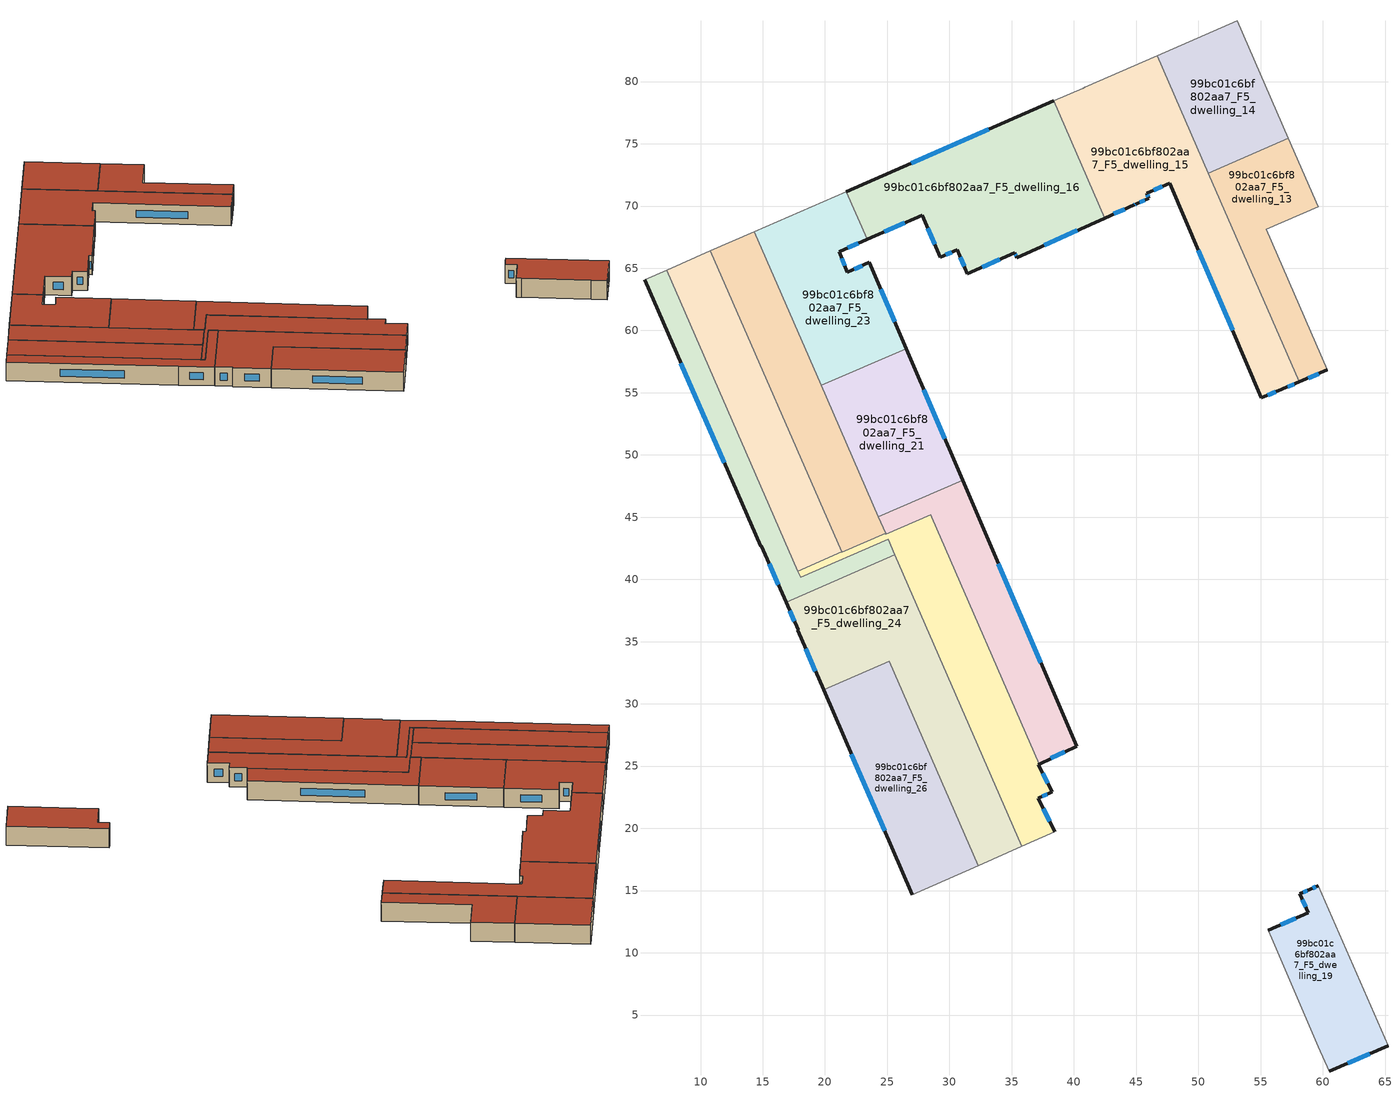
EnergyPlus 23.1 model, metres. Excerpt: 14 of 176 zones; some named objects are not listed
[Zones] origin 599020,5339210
99bc01c6bf802aa7_F5_dwelling_13
 floor to 99bc01c6bf802aa7_F4_dwelling_13 (EU_floor_Construction): 57.23,75.43 59.62,69.95 55.44,68.13 60.36,56.83 58.1,55.87 50.81,72.63 z15
 wall outside (EU_wall_Construction): 58.1,55.87 60.36,56.83 z15:18
 wall to 99bc01c6bf802aa7_F5_dwelling_12 (EU_wall_Construction): 60.36,56.83 55.44,68.13 59.62,69.95 z15:18
 wall to 99bc01c6bf802aa7_F5_dwelling_14 (EU_wall_Construction): 57.23,75.43 50.81,72.63 z15:18
 wall to 99bc01c6bf802aa7_F5_dwelling_15 (EU_wall_Construction): 50.81,72.63 58.1,55.87 z15:18
 wall to 99bc01c6bf802aa7_F5_dwelling_11 (EU_wall_Construction): 59.62,69.95 57.23,75.43 z15:18
 window (EU_Window_Construction): 58.81,56.17 59.66,56.53 z15.94:17.06
 roof outside (EU_roof_Construction): 60.36,56.83 55.44,68.13 59.62,69.95 57.23,75.43 50.81,72.63 58.1,55.87 z18
99bc01c6bf802aa7_F5_dwelling_14
 floor to 99bc01c6bf802aa7_F4_dwelling_14 (EU_floor_Construction): 53.12,84.87 57.23,75.43 50.81,72.63 46.7,82.07 z15
 wall adiabatic (EU_wall_Construction): 53.12,84.87 46.7,82.07 z15:18
 wall to 99bc01c6bf802aa7_F5_dwelling_15 (EU_wall_Construction): 46.7,82.07 50.8,72.63 z15:18
 wall to 99bc01c6bf802aa7_F5_dwelling_11 (EU_wall_Construction): 57.23,75.43 53.12,84.87 z15:18
 roof outside (EU_roof_Construction): 57.23,75.43 53.12,84.87 46.7,82.07 50.81,72.63 z18
99bc01c6bf802aa7_F5_dwelling_15
 floor to 99bc01c6bf802aa7_F4_dwelling_15 (EU_floor_Construction): 46.7,82.07 58.1,55.87 56.78,55.31 56.72,55.29 55.07,54.59 47.69,71.84 45.85,71.02 46.01,70.62 44.98,70.15 44.84,70.09 42.47,69.03 38.37,78.44 40.75,79.48 40.89,79.54 z15
 wall outside (EU_wall_Construction): 42.47,69.03 44.84,70.09 44.98,70.15 46.01,70.62 45.85,71.02 47.69,71.84 55.07,54.59 56.72,55.29 56.78,55.31 58.1,55.87 z15:18
 wall to 99bc01c6bf802aa7_F5_dwelling_16 (EU_wall_Construction): 38.37,78.44 42.47,69.03 z15:18
 wall adiabatic (EU_wall_Construction): 46.7,82.07 40.89,79.54 40.75,79.48 38.37,78.44 z15:18
 window (EU_Window_Construction): 44.88,70.11 44.93,70.13 / 43.21,69.36 44.09,69.76 / 57.19,55.49 57.69,55.7 / 55.59,54.81 56.2,55.07 / 50,66.44 52.76,60 / 46.43,71.28 47.11,71.59 / 45.96,70.74 45.9,70.9 / 45.3,70.3 45.69,70.47 z15.94:17.06
 roof outside (EU_roof_Construction): 58.1,55.87 46.7,82.07 40.89,79.54 40.75,79.48 38.37,78.44 42.47,69.03 44.84,70.09 44.98,70.15 46.01,70.62 45.85,71.02 47.69,71.84 55.07,54.59 56.72,55.29 56.78,55.31 z18
99bc01c6bf802aa7_F5_dwelling_16
 floor to 99bc01c6bf802aa7_F4_dwelling_16 (EU_floor_Construction): 38.37,78.44 42.47,69.03 35.41,65.86 35.23,66.26 31.45,64.56 30.61,66.49 29.28,65.89 27.81,69.25 23.39,67.32 21.71,71.16 z15
 wall outside (EU_wall_Construction): 23.39,67.32 27.81,69.25 29.28,65.89 30.61,66.49 31.45,64.56 35.23,66.26 35.41,65.86 42.47,69.03 / 38.37,78.44 21.71,71.16 z15:18
 wall to 99bc01c6bf802aa7_F5_dwelling_23 (EU_wall_Construction): 21.71,71.16 23.39,67.32 z15:18
 window (EU_Window_Construction): 35.28,66.13 35.35,65.99 / 32.63,65.09 34.04,65.73 / 30.88,65.88 31.19,65.17 / 29.7,66.08 30.2,66.3 / 28.27,68.2 28.82,66.95 / 24.77,67.92 26.42,68.64 / 33.15,76.16 26.93,73.45 / 37.62,66.85 40.25,68.04 z15.94:17.06
 roof outside (EU_roof_Construction): 42.47,69.03 38.37,78.44 21.71,71.16 23.39,67.32 27.81,69.25 29.28,65.89 30.61,66.49 31.45,64.56 35.23,66.26 35.41,65.86 z18
99bc01c6bf802aa7_F5_dwelling_19
 floor to 99bc01c6bf802aa7_F4_dwelling_19 (EU_floor_Construction): 59.64,15.39 65.24,2.55 60.52,0.5 59.61,2.45 55.89,11.15 55.6,11.82 58.82,13.2 58.15,14.75 59,15.11 z15
 wall outside (EU_wall_Construction): 59.64,15.39 59,15.11 58.15,14.75 58.82,13.2 55.6,11.82 / 60.52,0.5 65.24,2.55 z15:18
 wall to 99bc01c6bf802aa7_F5_dwelling_18 (EU_wall_Construction): 65.24,2.55 59.64,15.39 z15:18
 wall adiabatic (EU_wall_Construction): 55.6,11.82 55.89,11.15 59.61,2.45 60.52,0.5 z15:18
 window (EU_Window_Construction): 57.81,12.77 56.61,12.25 / 58.36,14.26 58.61,13.69 / 58.73,15 58.42,14.86 / 59.44,15.3 59.2,15.2 / 62,1.14 63.76,1.9 z15.94:17.06
 roof outside (EU_roof_Construction): 65.24,2.55 59.64,15.39 59,15.11 58.15,14.75 58.82,13.2 55.6,11.82 55.89,11.15 59.61,2.45 60.52,0.5 z18
99bc01c6bf802aa7_F5_dwelling_20
 floor to 99bc01c6bf802aa7_F4_dwelling_20 (EU_floor_Construction): 31.06,47.97 40.22,26.61 37.21,25.16 28.48,45.19 24.9,43.63 24.3,45.03 z15
 wall outside (EU_wall_Construction): 37.21,25.16 40.22,26.61 31.06,47.97 z15:18
 wall to 99bc01c6bf802aa7_F5_dwelling_22 (EU_wall_Construction): 24.87,43.71 24.9,43.63 28.48,45.19 28.57,45 37.21,25.16 z15:18
 wall to 99bc01c6bf802aa7_F5_dwelling_21 (EU_wall_Construction): 31.06,47.97 24.3,45.03 z15:18
 wall to 99bc01c6bf802aa7_F5_dwelling_25 (EU_wall_Construction): 24.3,45.03 24.87,43.71 z15:18
 window (EU_Window_Construction): 37.35,33.31 33.93,41.27 / 38.15,25.61 39.27,26.15 z15.94:17.06
 roof outside (EU_roof_Construction): 40.22,26.61 31.06,47.97 24.3,45.03 24.9,43.63 28.48,45.19 37.21,25.16 z18
99bc01c6bf802aa7_F5_dwelling_21
 floor to 99bc01c6bf802aa7_F4_dwelling_21 (EU_floor_Construction): 26.52,58.55 31.06,47.97 24.3,45.03 19.7,55.58 z15
 wall outside (EU_wall_Construction): 31.06,47.97 26.52,58.55 z15:18
 wall to 99bc01c6bf802aa7_F5_dwelling_23 (EU_wall_Construction): 26.52,58.55 19.7,55.58 z15:18
 wall to 99bc01c6bf802aa7_F5_dwelling_25 (EU_wall_Construction): 19.7,55.58 24.3,45.03 z15:18
 window (EU_Window_Construction): 29.63,51.29 27.94,55.23 z15.94:17.06
 roof outside (EU_roof_Construction): 31.06,47.97 26.52,58.55 19.7,55.58 24.3,45.03 z18
99bc01c6bf802aa7_F5_dwelling_22
 floor to 99bc01c6bf802aa7_F4_dwelling_22 (EU_floor_Construction): 28.57,45 37.21,25.16 37.12,25.12 38.26,22.93 38.19,22.89 37.14,22.42 38.47,19.72 35.82,18.55 25.08,43.23 18.03,40.16 17.81,40.67 21.33,42.21 21.34,42.18 24.87,43.71 24.9,43.63 28.48,45.19 z15
 wall outside (EU_wall_Construction): 38.47,19.72 37.14,22.42 38.19,22.89 38.26,22.93 37.12,25.12 37.21,25.16 z15:18
 wall to 99bc01c6bf802aa7_F5_dwelling_27 (EU_wall_Construction): 21.33,42.21 17.81,40.67 z15:18
 wall to 99bc01c6bf802aa7_F5_dwelling_25 (EU_wall_Construction): 24.87,43.71 21.34,42.18 21.33,42.2 z15:18
 wall adiabatic (EU_wall_Construction): 35.82,18.55 38.47,19.72 z15:18
 wall to 99bc01c6bf802aa7_F5_dwelling_28 (EU_wall_Construction): 17.81,40.67 18.03,40.16 25.08,43.23 25.62,41.98 z15:18
 wall to 99bc01c6bf802aa7_F5_dwelling_24 (EU_wall_Construction): 25.62,41.98 35.82,18.55 z15:18
 window (EU_Window_Construction): 37.91,23.61 37.48,24.43 / 37.47,22.57 37.86,22.75 / 38.05,20.57 37.56,21.57 z15.94:17.06
 roof outside (EU_roof_Construction): 38.47,19.72 37.14,22.42 38.19,22.89 38.26,22.93 37.12,25.12 37.21,25.16 28.57,45 28.48,45.19 24.9,43.63 24.87,43.71 21.34,42.18 21.33,42.21 17.81,40.67 18.03,40.16 25.08,43.23 35.82,18.55 z18
99bc01c6bf802aa7_F5_dwelling_23
 floor to 99bc01c6bf802aa7_F4_dwelling_23 (EU_floor_Construction): 21.71,71.16 23.39,67.32 21.13,66.33 21.8,64.67 23.55,65.47 26.52,58.55 19.7,55.58 14.32,67.93 z15
 wall outside (EU_wall_Construction): 26.52,58.55 23.55,65.47 21.8,64.67 21.13,66.33 23.39,67.32 z15:18
 wall adiabatic (EU_wall_Construction): 21.71,71.16 14.32,67.93 z15:18
 wall to 99bc01c6bf802aa7_F5_dwelling_25 (EU_wall_Construction): 14.32,67.93 19.7,55.58 z15:18
 window (EU_Window_Construction): 25.59,60.72 24.48,63.3 / 21.84,66.64 22.68,67.01 / 21.59,65.19 21.34,65.81 / 23,65.21 22.35,64.92 z15.94:17.06
 roof outside (EU_roof_Construction): 26.52,58.55 23.55,65.47 21.8,64.67 21.13,66.33 23.39,67.32 21.71,71.16 14.32,67.93 19.7,55.58 z18
99bc01c6bf802aa7_F5_dwelling_24
 floor to 99bc01c6bf802aa7_F4_dwelling_24 (EU_floor_Construction): 25.62,41.98 35.82,18.55 32.31,16.99 25.15,33.43 19.88,31.13 17.81,35.92 17.85,35.95 16.87,38.17 z15
 wall outside (EU_wall_Construction): 16.87,38.17 17.85,35.95 17.81,35.92 19.88,31.13 z15:18
 wall to 99bc01c6bf802aa7_F5_dwelling_28 (EU_wall_Construction): 25.62,41.98 16.87,38.17 z15:18
 wall adiabatic (EU_wall_Construction): 32.31,16.99 35.82,18.55 z15:18
 wall to 99bc01c6bf802aa7_F5_dwelling_26 (EU_wall_Construction): 19.88,31.13 25.15,33.43 32.31,16.99 z15:18
 window (EU_Window_Construction): 18.46,34.42 19.23,32.64 / 17.18,37.47 17.54,36.64 z15.94:17.06
 roof outside (EU_roof_Construction): 35.82,18.55 25.62,41.98 16.87,38.17 17.85,35.95 17.81,35.92 19.88,31.13 25.15,33.43 32.31,16.99 z18
99bc01c6bf802aa7_F5_dwelling_25
 floor to 99bc01c6bf802aa7_F4_dwelling_25 (EU_floor_Construction): 14.32,67.93 24.87,43.71 21.34,42.18 10.8,66.39 z15
 wall adiabatic (EU_wall_Construction): 14.32,67.93 10.8,66.39 z15:18
 wall to 99bc01c6bf802aa7_F5_dwelling_27 (EU_wall_Construction): 10.8,66.39 21.33,42.2 z15:18
 roof outside (EU_roof_Construction): 24.87,43.71 14.32,67.93 10.8,66.39 21.34,42.18 z18
99bc01c6bf802aa7_F5_dwelling_26
 floor to 99bc01c6bf802aa7_F4_dwelling_26 (EU_floor_Construction): 25.15,33.43 32.31,16.99 27.03,14.64 19.88,31.13 z15
 wall outside (EU_wall_Construction): 19.88,31.13 27.03,14.64 z15:18
 wall adiabatic (EU_wall_Construction): 27.03,14.64 32.31,16.99 z15:18
 window (EU_Window_Construction): 22.12,25.97 24.79,19.81 z15.94:17.06
 roof outside (EU_roof_Construction): 32.31,16.99 25.15,33.43 19.88,31.13 27.03,14.64 z18
99bc01c6bf802aa7_F5_dwelling_27
 floor to 99bc01c6bf802aa7_F4_dwelling_27 (EU_floor_Construction): 10.8,66.39 21.33,42.21 17.81,40.67 7.28,64.86 z15
 wall adiabatic (EU_wall_Construction): 10.8,66.39 7.28,64.86 z15:18
 wall to 99bc01c6bf802aa7_F5_dwelling_28 (EU_wall_Construction): 7.28,64.86 17.81,40.67 z15:18
 roof outside (EU_roof_Construction): 21.33,42.21 10.8,66.39 7.28,64.86 17.81,40.67 z18
99bc01c6bf802aa7_F5_dwelling_28
 floor to 99bc01c6bf802aa7_F4_dwelling_28 (EU_floor_Construction): 7.28,64.86 18.03,40.16 25.08,43.23 25.62,41.98 16.87,38.17 14.88,42.69 14.83,42.67 5.5,64.08 z15
 wall outside (EU_wall_Construction): 5.5,64.08 14.83,42.67 14.88,42.69 16.87,38.17 z15:18
 wall adiabatic (EU_wall_Construction): 7.28,64.86 5.5,64.08 z15:18
 window (EU_Window_Construction): 15.5,41.28 16.25,39.59 / 8.43,57.37 11.91,49.38 z15.94:17.06
 roof outside (EU_roof_Construction): 25.62,41.98 25.08,43.23 18.03,40.16 7.28,64.86 5.5,64.08 14.83,42.67 14.88,42.69 16.87,38.17 z18
[Building]
EU S2 Campaign: North Axis=0; Terrain=City; Solar Distribution=FullExterior
[Site:Location]
Vienna: Latitude=48; Longitude=16.5; Time Zone=1; Elevation=183
[SizingPeriod:WeatherFileDays]
AnnualSizingPeriod: Begin Month=1; Begin Day of Month=1; End Month=12; End Day of Month=31; Day of Week for Start Day=Monday; Use Weather File Daylight Saving Period=No; Use Weather File Rain and Snow Indicators=No
[MATERIAL]
EU_InternalMass_Material: Roughness=MediumRough; Thickness=0.1; Conductivity=1; Density=1800; Specific Heat=900; Thermal Absorptance=0.9; Solar Absorptance=0.7; Visible Absorptance=0.7
[MATERIAL:NOMASS] Roughness=MediumRough; Thermal Absorptance=0.9; Solar Absorptance=0.7; Visible Absorptance=0.7
Name | Thermal Resistance
EU_wall_NoMass | 0.914258
EU_roof_NoMass | 0.954009
EU_floor_NoMass | 1.09711
[WINDOWMATERIAL:SIMPLEGLAZINGSYSTEM]
EU_Window_SimpleGlazing: UFactor=2.09642; Solar Heat Gain Coefficient=0.65; Visible Transmittance=0.65
[CONSTRUCTION]
EU_wall_Construction: EU_wall_NoMass
EU_roof_Construction: EU_roof_NoMass
EU_floor_Construction: EU_floor_NoMass
EU_Window_Construction: EU_Window_SimpleGlazing
EU_InternalMass_Construction: EU_InternalMass_Material
[ZONE] Type=1; Multiplier=1; Ceiling Height=autocalculate; Floor Area=autocalculate; Part of Total Floor Area=Yes
Name | Volume
99bc01c6bf802aa7_F5_dwelling_13 | 216.506
99bc01c6bf802aa7_F5_dwelling_14 | 216.489
99bc01c6bf802aa7_F5_dwelling_15 | 454.094
99bc01c6bf802aa7_F5_dwelling_16 | 458.053
99bc01c6bf802aa7_F5_dwelling_19 | 199.231
99bc01c6bf802aa7_F5_dwelling_20 | 255.803
99bc01c6bf802aa7_F5_dwelling_21 | 255.807
99bc01c6bf802aa7_F5_dwelling_22 | 323.112
99bc01c6bf802aa7_F5_dwelling_23 | 299.235
99bc01c6bf802aa7_F5_dwelling_24 | 426.352
99bc01c6bf802aa7_F5_dwelling_25 | 304.602
99bc01c6bf802aa7_F5_dwelling_26 | 310.523
99bc01c6bf802aa7_F5_dwelling_27 | 303.975
99bc01c6bf802aa7_F5_dwelling_28 | 194.706
[INTERNALMASS] Construction=EU_InternalMass_Construction
Name | Zone or ZoneList | Surface Area
99bc01c6bf802aa7_F5_dwelling_13_EU_InternalMass | 99bc01c6bf802aa7_F5_dwelling_13 | 72.1688
99bc01c6bf802aa7_F5_dwelling_14_EU_InternalMass | 99bc01c6bf802aa7_F5_dwelling_14 | 72.1627
99bc01c6bf802aa7_F5_dwelling_15_EU_InternalMass | 99bc01c6bf802aa7_F5_dwelling_15 | 151.367
99bc01c6bf802aa7_F5_dwelling_16_EU_InternalMass | 99bc01c6bf802aa7_F5_dwelling_16 | 152.697
99bc01c6bf802aa7_F5_dwelling_19_EU_InternalMass | 99bc01c6bf802aa7_F5_dwelling_19 | 66.4119
99bc01c6bf802aa7_F5_dwelling_20_EU_InternalMass | 99bc01c6bf802aa7_F5_dwelling_20 | 85.2681
99bc01c6bf802aa7_F5_dwelling_21_EU_InternalMass | 99bc01c6bf802aa7_F5_dwelling_21 | 85.2689
99bc01c6bf802aa7_F5_dwelling_22_EU_InternalMass | 99bc01c6bf802aa7_F5_dwelling_22 | 107.698
99bc01c6bf802aa7_F5_dwelling_23_EU_InternalMass | 99bc01c6bf802aa7_F5_dwelling_23 | 99.7454
99bc01c6bf802aa7_F5_dwelling_24_EU_InternalMass | 99bc01c6bf802aa7_F5_dwelling_24 | 142.106
99bc01c6bf802aa7_F5_dwelling_25_EU_InternalMass | 99bc01c6bf802aa7_F5_dwelling_25 | 101.531
99bc01c6bf802aa7_F5_dwelling_26_EU_InternalMass | 99bc01c6bf802aa7_F5_dwelling_26 | 103.509
99bc01c6bf802aa7_F5_dwelling_27_EU_InternalMass | 99bc01c6bf802aa7_F5_dwelling_27 | 101.331
99bc01c6bf802aa7_F5_dwelling_28_EU_InternalMass | 99bc01c6bf802aa7_F5_dwelling_28 | 64.9006
[OTHEREQUIPMENT] Fuel Type=Electricity; Design Level Calculation Method=Watts/Area; Power per Zone Floor Area=1; Fraction Latent=0; Fraction Radiant=0; Fraction Lost=0; Carbon Dioxide Generation Rate=0; EndUse Subcategory=EU_Step8_InternalGains
Name | Zone or ZoneList or Space or SpaceList | Schedule
EU_Step8_InternalGain_99bc01c6bf802aa7_F5_dwelling_13_f000 | 99bc01c6bf802aa7_F5_dwelling_13 | EU_Step8_GainSchedule_99bc01c6bf802aa7_F5_dwelling_13_f000
EU_Step8_InternalGain_99bc01c6bf802aa7_F5_dwelling_14_f000 | 99bc01c6bf802aa7_F5_dwelling_14 | EU_Step8_GainSchedule_99bc01c6bf802aa7_F5_dwelling_14_f000
EU_Step8_InternalGain_99bc01c6bf802aa7_F5_dwelling_15_f000 | 99bc01c6bf802aa7_F5_dwelling_15 | EU_Step8_GainSchedule_99bc01c6bf802aa7_F5_dwelling_15_f000
EU_Step8_InternalGain_99bc01c6bf802aa7_F5_dwelling_16_f000 | 99bc01c6bf802aa7_F5_dwelling_16 | EU_Step8_GainSchedule_99bc01c6bf802aa7_F5_dwelling_16_f000
EU_Step8_InternalGain_99bc01c6bf802aa7_F5_dwelling_19_f000 | 99bc01c6bf802aa7_F5_dwelling_19 | EU_Step8_GainSchedule_99bc01c6bf802aa7_F5_dwelling_19_f000
EU_Step8_InternalGain_99bc01c6bf802aa7_F5_dwelling_20_f000 | 99bc01c6bf802aa7_F5_dwelling_20 | EU_Step8_GainSchedule_99bc01c6bf802aa7_F5_dwelling_20_f000
EU_Step8_InternalGain_99bc01c6bf802aa7_F5_dwelling_21_f000 | 99bc01c6bf802aa7_F5_dwelling_21 | EU_Step8_GainSchedule_99bc01c6bf802aa7_F5_dwelling_21_f000
EU_Step8_InternalGain_99bc01c6bf802aa7_F5_dwelling_22_f000 | 99bc01c6bf802aa7_F5_dwelling_22 | EU_Step8_GainSchedule_99bc01c6bf802aa7_F5_dwelling_22_f000
EU_Step8_InternalGain_99bc01c6bf802aa7_F5_dwelling_23_f000 | 99bc01c6bf802aa7_F5_dwelling_23 | EU_Step8_GainSchedule_99bc01c6bf802aa7_F5_dwelling_23_f000
EU_Step8_InternalGain_99bc01c6bf802aa7_F5_dwelling_24_f000 | 99bc01c6bf802aa7_F5_dwelling_24 | EU_Step8_GainSchedule_99bc01c6bf802aa7_F5_dwelling_24_f000
EU_Step8_InternalGain_99bc01c6bf802aa7_F5_dwelling_25_f000 | 99bc01c6bf802aa7_F5_dwelling_25 | EU_Step8_GainSchedule_99bc01c6bf802aa7_F5_dwelling_25_f000
EU_Step8_InternalGain_99bc01c6bf802aa7_F5_dwelling_26_f000 | 99bc01c6bf802aa7_F5_dwelling_26 | EU_Step8_GainSchedule_99bc01c6bf802aa7_F5_dwelling_26_f000
EU_Step8_InternalGain_99bc01c6bf802aa7_F5_dwelling_27_f000 | 99bc01c6bf802aa7_F5_dwelling_27 | EU_Step8_GainSchedule_99bc01c6bf802aa7_F5_dwelling_27_f000
EU_Step8_InternalGain_99bc01c6bf802aa7_F5_dwelling_28_f000 | 99bc01c6bf802aa7_F5_dwelling_28 | EU_Step8_GainSchedule_99bc01c6bf802aa7_F5_dwelling_28_f000
[ZONEVENTILATION:DESIGNFLOWRATE] Schedule=EU_AlwaysOn; Design Flow Rate Calculation Method=AirChanges/Hour; Air Changes per Hour=0.546891; Ventilation Type=Natural; Fan Pressure Rise=0; Fan Total Efficiency=1; Constant Term Coefficient=1; Temperature Term Coefficient=0; Velocity Term Coefficient=0; Velocity Squared Term Coefficient=0; Minimum Indoor Temperature=-100; Maximum Indoor Temperature=100; Delta Temperature=-100; Minimum Outdoor Temperature=-100; Maximum Outdoor Temperature=100; Maximum Wind Speed=40
Name | Zone or ZoneList or Space or SpaceList
EU_ConstantAir_99bc01c6bf802aa7_F5_dwelling_13 | 99bc01c6bf802aa7_F5_dwelling_13
EU_ConstantAir_99bc01c6bf802aa7_F5_dwelling_14 | 99bc01c6bf802aa7_F5_dwelling_14
EU_ConstantAir_99bc01c6bf802aa7_F5_dwelling_15 | 99bc01c6bf802aa7_F5_dwelling_15
EU_ConstantAir_99bc01c6bf802aa7_F5_dwelling_16 | 99bc01c6bf802aa7_F5_dwelling_16
EU_ConstantAir_99bc01c6bf802aa7_F5_dwelling_19 | 99bc01c6bf802aa7_F5_dwelling_19
EU_ConstantAir_99bc01c6bf802aa7_F5_dwelling_20 | 99bc01c6bf802aa7_F5_dwelling_20
EU_ConstantAir_99bc01c6bf802aa7_F5_dwelling_21 | 99bc01c6bf802aa7_F5_dwelling_21
EU_ConstantAir_99bc01c6bf802aa7_F5_dwelling_22 | 99bc01c6bf802aa7_F5_dwelling_22
EU_ConstantAir_99bc01c6bf802aa7_F5_dwelling_23 | 99bc01c6bf802aa7_F5_dwelling_23
EU_ConstantAir_99bc01c6bf802aa7_F5_dwelling_24 | 99bc01c6bf802aa7_F5_dwelling_24
EU_ConstantAir_99bc01c6bf802aa7_F5_dwelling_25 | 99bc01c6bf802aa7_F5_dwelling_25
EU_ConstantAir_99bc01c6bf802aa7_F5_dwelling_26 | 99bc01c6bf802aa7_F5_dwelling_26
EU_ConstantAir_99bc01c6bf802aa7_F5_dwelling_27 | 99bc01c6bf802aa7_F5_dwelling_27
EU_ConstantAir_99bc01c6bf802aa7_F5_dwelling_28 | 99bc01c6bf802aa7_F5_dwelling_28
[HVACTEMPLATE:ZONE:IDEALLOADSAIRSYSTEM] System Availability Schedule=EU_AlwaysOn; Maximum Heating Supply Air Temperature=50; Minimum Cooling Supply Air Temperature=13; Maximum Heating Supply Air Humidity Ratio=0.0156; Minimum Cooling Supply Air Humidity Ratio=0.0077; Heating Limit=NoLimit; Cooling Limit=NoLimit; Heating Availability Schedule=EU_AlwaysOn; Cooling Availability Schedule=EU_CoolingOff; Dehumidification Control Type=ConstantSensibleHeatRatio; Cooling Sensible Heat Ratio=0.7; Dehumidification Setpoint=60; Humidification Control Type=None; Humidification Setpoint=30; Outdoor Air Method=None; Outdoor Air Flow Rate per Person=0.00944; Outdoor Air Flow Rate per Zone Floor Area=0; Outdoor Air Flow Rate per Zone=0; Demand Controlled Ventilation Type=None; Outdoor Air Economizer Type=NoEconomizer; Heat Recovery Type=None; Sensible Heat Recovery Effectiveness=0.7; Latent Heat Recovery Effectiveness=0.65
Name | Template Thermostat
99bc01c6bf802aa7_F5_dwelling_13 | EU_HeatOnly_99bc01c6bf802aa7_F5_dwelling_13
99bc01c6bf802aa7_F5_dwelling_14 | EU_HeatOnly_99bc01c6bf802aa7_F5_dwelling_14
99bc01c6bf802aa7_F5_dwelling_15 | EU_HeatOnly_99bc01c6bf802aa7_F5_dwelling_15
99bc01c6bf802aa7_F5_dwelling_16 | EU_HeatOnly_99bc01c6bf802aa7_F5_dwelling_16
99bc01c6bf802aa7_F5_dwelling_19 | EU_HeatOnly_99bc01c6bf802aa7_F5_dwelling_19
99bc01c6bf802aa7_F5_dwelling_20 | EU_HeatOnly_99bc01c6bf802aa7_F5_dwelling_20
99bc01c6bf802aa7_F5_dwelling_21 | EU_HeatOnly_99bc01c6bf802aa7_F5_dwelling_21
99bc01c6bf802aa7_F5_dwelling_22 | EU_HeatOnly_99bc01c6bf802aa7_F5_dwelling_22
99bc01c6bf802aa7_F5_dwelling_23 | EU_HeatOnly_99bc01c6bf802aa7_F5_dwelling_23
99bc01c6bf802aa7_F5_dwelling_24 | EU_HeatOnly_99bc01c6bf802aa7_F5_dwelling_24
99bc01c6bf802aa7_F5_dwelling_25 | EU_HeatOnly_99bc01c6bf802aa7_F5_dwelling_25
99bc01c6bf802aa7_F5_dwelling_26 | EU_HeatOnly_99bc01c6bf802aa7_F5_dwelling_26
99bc01c6bf802aa7_F5_dwelling_27 | EU_HeatOnly_99bc01c6bf802aa7_F5_dwelling_27
99bc01c6bf802aa7_F5_dwelling_28 | EU_HeatOnly_99bc01c6bf802aa7_F5_dwelling_28
[SIZING:ZONE] Zone Cooling Design Supply Air Temperature Input Method=SupplyAirTemperature; Zone Cooling Design Supply Air Temperature=13; Zone Heating Design Supply Air Temperature Input Method=SupplyAirTemperature; Zone Heating Design Supply Air Temperature=50; Zone Cooling Design Supply Air Humidity Ratio=0.008; Zone Heating Design Supply Air Humidity Ratio=0.008; Cooling Design Air Flow Method=DesignDay; Cooling Design Air Flow Rate=0; Cooling Minimum Air Flow per Zone Floor Area=0.000762; Cooling Minimum Air Flow=0; Cooling Minimum Air Flow Fraction=0.2; Heating Design Air Flow Method=DesignDay; Heating Design Air Flow Rate=0; Heating Maximum Air Flow per Zone Floor Area=0.002032; Heating Maximum Air Flow=0.141576; Heating Maximum Air Flow Fraction=0.3; Account for Dedicated Outdoor Air System=No; Dedicated Outdoor Air System Control Strategy=NeutralSupplyAir; Dedicated Outdoor Air Low Setpoint Temperature for Design=autosize; Dedicated Outdoor Air High Setpoint Temperature for Design=autosize; Zone Load Sizing Method=Sensible Load Only No Latent Load; Zone Latent Cooling Design Supply Air Humidity Ratio Input Method=HumidityRatioDifference; Zone Cooling Design Supply Air Humidity Ratio Difference=0.005; Zone Latent Heating Design Supply Air Humidity Ratio Input Method=HumidityRatioDifference; Zone Humidification Design Supply Air Humidity Ratio Difference=0.005
99bc01c6bf802aa7_F5_dwelling_13; 99bc01c6bf802aa7_F5_dwelling_14; 99bc01c6bf802aa7_F5_dwelling_15; 99bc01c6bf802aa7_F5_dwelling_16; 99bc01c6bf802aa7_F5_dwelling_19; 99bc01c6bf802aa7_F5_dwelling_20; 99bc01c6bf802aa7_F5_dwelling_21; 99bc01c6bf802aa7_F5_dwelling_22; 99bc01c6bf802aa7_F5_dwelling_23; 99bc01c6bf802aa7_F5_dwelling_24; 99bc01c6bf802aa7_F5_dwelling_25; 99bc01c6bf802aa7_F5_dwelling_26; 99bc01c6bf802aa7_F5_dwelling_27; 99bc01c6bf802aa7_F5_dwelling_28
[SCHEDULE:CONSTANT]
Name | Hourly Value
EU_AlwaysOn | 1
EU_CoolingOff | 0
[SCHEDULE:FILE] Column Number=1; Rows to Skip at Top=0; Number of Hours of Data=8760; Column Separator=Comma; Interpolate to Timestep=No; Minutes per Item=60; Adjust Schedule for Daylight Savings=Yes
Name | File
EU_Step8_GainSchedule_99bc01c6bf802aa7_F5_dwelling_13_f000 | ../../schedules/99bc01c6bf802aa7/99bc01c6bf802aa7_F5_dwelling_13_f000_gain.csv
EU_Step8_GainSchedule_99bc01c6bf802aa7_F5_dwelling_14_f000 | ../../schedules/99bc01c6bf802aa7/99bc01c6bf802aa7_F5_dwelling_14_f000_gain.csv
EU_Step8_GainSchedule_99bc01c6bf802aa7_F5_dwelling_15_f000 | ../../schedules/99bc01c6bf802aa7/99bc01c6bf802aa7_F5_dwelling_15_f000_gain.csv
EU_Step8_GainSchedule_99bc01c6bf802aa7_F5_dwelling_16_f000 | ../../schedules/99bc01c6bf802aa7/99bc01c6bf802aa7_F5_dwelling_16_f000_gain.csv
EU_Step8_GainSchedule_99bc01c6bf802aa7_F5_dwelling_19_f000 | ../../schedules/99bc01c6bf802aa7/99bc01c6bf802aa7_F5_dwelling_19_f000_gain.csv
EU_Step8_GainSchedule_99bc01c6bf802aa7_F5_dwelling_20_f000 | ../../schedules/99bc01c6bf802aa7/99bc01c6bf802aa7_F5_dwelling_20_f000_gain.csv
EU_Step8_GainSchedule_99bc01c6bf802aa7_F5_dwelling_21_f000 | ../../schedules/99bc01c6bf802aa7/99bc01c6bf802aa7_F5_dwelling_21_f000_gain.csv
EU_Step8_GainSchedule_99bc01c6bf802aa7_F5_dwelling_22_f000 | ../../schedules/99bc01c6bf802aa7/99bc01c6bf802aa7_F5_dwelling_22_f000_gain.csv
EU_Step8_GainSchedule_99bc01c6bf802aa7_F5_dwelling_23_f000 | ../../schedules/99bc01c6bf802aa7/99bc01c6bf802aa7_F5_dwelling_23_f000_gain.csv
EU_Step8_GainSchedule_99bc01c6bf802aa7_F5_dwelling_24_f000 | ../../schedules/99bc01c6bf802aa7/99bc01c6bf802aa7_F5_dwelling_24_f000_gain.csv
EU_Step8_GainSchedule_99bc01c6bf802aa7_F5_dwelling_25_f000 | ../../schedules/99bc01c6bf802aa7/99bc01c6bf802aa7_F5_dwelling_25_f000_gain.csv
EU_Step8_GainSchedule_99bc01c6bf802aa7_F5_dwelling_26_f000 | ../../schedules/99bc01c6bf802aa7/99bc01c6bf802aa7_F5_dwelling_26_f000_gain.csv
EU_Step8_GainSchedule_99bc01c6bf802aa7_F5_dwelling_27_f000 | ../../schedules/99bc01c6bf802aa7/99bc01c6bf802aa7_F5_dwelling_27_f000_gain.csv
EU_Step8_GainSchedule_99bc01c6bf802aa7_F5_dwelling_28_f000 | ../../schedules/99bc01c6bf802aa7/99bc01c6bf802aa7_F5_dwelling_28_f000_gain.csv
